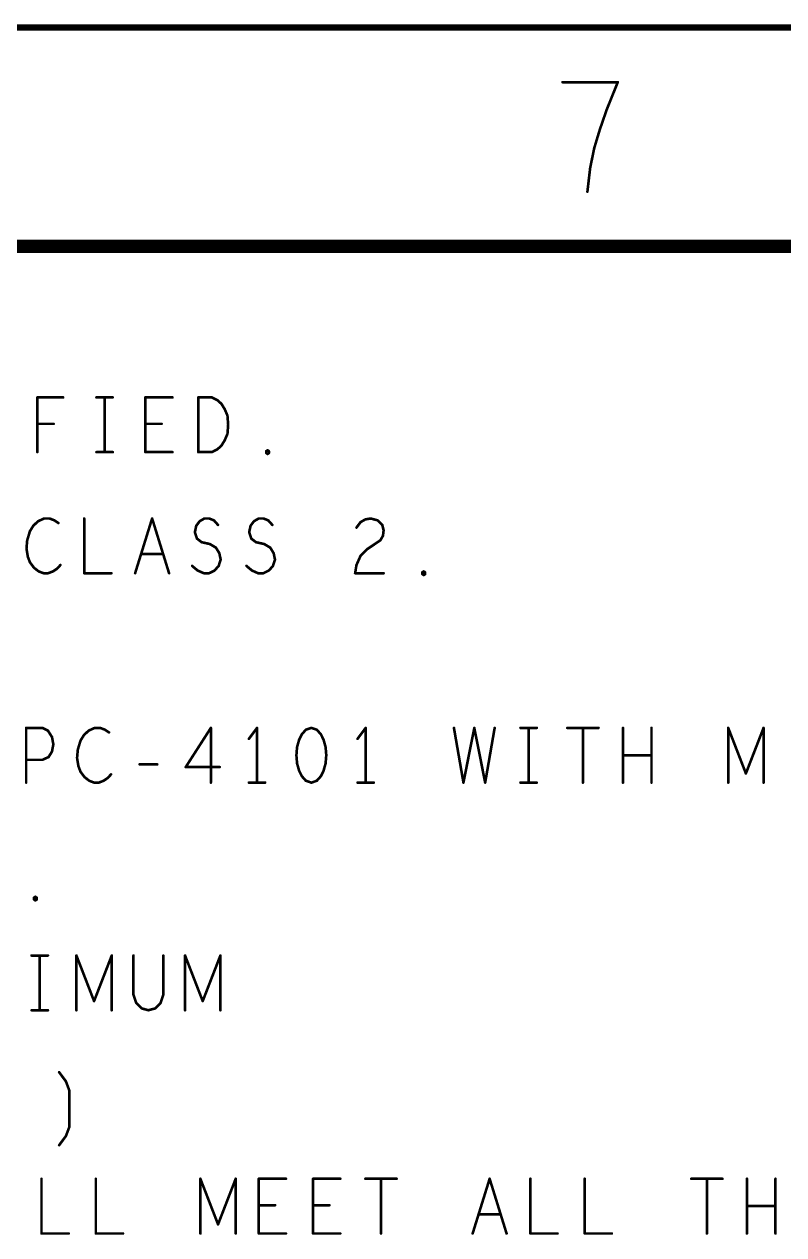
# Model space of a CAD drawing. Extents: x -18 to 16.1, y -6.6 to 15.5.
# Drawn here: x -12.867 to -11.133, y 12.695 to 15.46 of the extents above; entities that cross this region are included whole.
import ezdxf

# ---------------------------------------------------------------- set-up
doc = ezdxf.new("R2010")
doc.units = 0
doc.layers.get('0').update_dxf_attribs({"linetype": 'CONTINUOUS'})
doc.layers.add('FAB', color=13, linetype='CONTINUOUS')

# ---------------------------------------------------------------- blocks, each defined once
blk = doc.blocks.new('ROUND_1')
at = {"const_width": 0.003}
blk.add_lwpolyline([(-0.0015, 0, 1), (0.0015, 0, 1)], format="xyb", close=True, dxfattribs=at)

msp = doc.modelspace()

# ---------------------------------------------------------------- linework, layer by layer
at = {"layer": 'FAB'}
for points, const_width in [([(-17.9499, 15.4527), (16.0501, 15.4527)], 0.015), ([(-11.5119, 15.3277), (-11.6379, 15.3277)], 0.006), ([(-11.5371, 15.2652), (-11.5119, 15.3277)], 0.006), ([(-11.5529, 15.2194), (-11.5371, 15.2652)], 0.006), ([(-11.5655, 15.1777), (-11.5529, 15.2194)], 0.006), ([(-11.5749, 15.1319), (-11.5655, 15.1777)], 0.006), ([(-11.5812, 15.0777), (-11.5749, 15.1319)], 0.006), ([(15.0501, 14.9527), (-16.9499, 14.9527)], 0.03), ([(-12.8369, 14.4827), (-12.8369, 14.6077)], 0.006), ([(-12.8369, 14.6077), (-12.778, 14.6077)], 0.006), ([(-12.702, 14.6077), (-12.6648, 14.6077)], 0.006), ([(-12.6834, 14.6077), (-12.6834, 14.4827)], 0.006), ([(-12.5904, 14.4827), (-12.5904, 14.6077)], 0.006), ([(-12.5904, 14.6077), (-12.5284, 14.6077)], 0.006), ([(-12.4695, 14.4827), (-12.4695, 14.6077)], 0.006), ([(-12.4695, 14.6077), (-12.4385, 14.6077)], 0.006), ([(-12.4385, 14.6077), (-12.4261, 14.6015)], 0.006), ([(-12.4261, 14.6015), (-12.4168, 14.5932)], 0.006), ([(-12.4168, 14.5932), (-12.4091, 14.5807)], 0.006), ([(-12.4091, 14.5807), (-12.4029, 14.5661)], 0.006), ([(-12.7997, 14.5473), (-12.8369, 14.5473)], 0.006), ([(-12.5532, 14.5473), (-12.5904, 14.5473)], 0.006), ([(-12.4029, 14.5661), (-12.4013, 14.5452)], 0.006), ([(-12.4013, 14.5452), (-12.4029, 14.5244)], 0.006), ([(-12.4029, 14.5244), (-12.4091, 14.5098)], 0.006), ([(-12.4261, 14.489), (-12.4385, 14.4827)], 0.006), ([(-12.4168, 14.4973), (-12.4261, 14.489)], 0.006), ([(-12.4091, 14.5098), (-12.4168, 14.4973)], 0.006), ([(-12.702, 14.4827), (-12.6648, 14.4827)], 0.006), ([(-12.5284, 14.4827), (-12.5904, 14.4827)], 0.006), ([(-12.4385, 14.4827), (-12.4695, 14.4827)], 0.006), ([(-12.3145, 14.4848), (-12.3114, 14.4869)], 0.006), ([(-12.3145, 14.4807), (-12.3145, 14.4848)], 0.006), ([(-12.3114, 14.4786), (-12.3145, 14.4807)], 0.006), ([(-12.3114, 14.4869), (-12.3083, 14.4848)], 0.006), ([(-12.3083, 14.4807), (-12.3114, 14.4786)], 0.006), ([(-12.3083, 14.4848), (-12.3083, 14.4807)], 0.006), ([(-12.8353, 14.3248), (-12.8462, 14.3144)], 0.006), ([(-12.8214, 14.3311), (-12.8353, 14.3248)], 0.006), ([(-12.809, 14.3311), (-12.8214, 14.3311)], 0.006), ([(-12.7981, 14.3269), (-12.809, 14.3311)], 0.006), ([(-12.7888, 14.3207), (-12.7981, 14.3269)], 0.006), ([(-12.7299, 14.3311), (-12.7299, 14.2061)], 0.006), ([(-12.6137, 14.2061), (-12.5749, 14.3311)], 0.006), ([(-12.5749, 14.3311), (-12.5362, 14.2061)], 0.006), ([(-12.4742, 14.3144), (-12.4664, 14.3248)], 0.006), ([(-12.4664, 14.3248), (-12.4556, 14.3311)], 0.006), ([(-12.4556, 14.3311), (-12.4447, 14.3311)], 0.006), ([(-12.4447, 14.3311), (-12.4339, 14.3269)], 0.006), ([(-12.4339, 14.3269), (-12.4246, 14.3165)], 0.006), ([(-12.3502, 14.3144), (-12.3424, 14.3248)], 0.006), ([(-12.3424, 14.3248), (-12.3316, 14.3311)], 0.006), ([(-12.3316, 14.3311), (-12.3207, 14.3311)], 0.006), ([(-12.3207, 14.3311), (-12.3099, 14.3269)], 0.006), ([(-12.3099, 14.3269), (-12.3006, 14.3165)], 0.006), ([(-12.1084, 14.3103), (-12.0991, 14.3227)], 0.006), ([(-12.0991, 14.3227), (-12.0882, 14.329)], 0.006), ([(-12.0882, 14.329), (-12.0758, 14.3311)], 0.006), ([(-12.0758, 14.3311), (-12.0603, 14.3269)], 0.006), ([(-12.0603, 14.3269), (-12.0495, 14.3165)], 0.006), ([(-12.8539, 14.3019), (-12.8601, 14.2811)], 0.006), ([(-12.8462, 14.3144), (-12.8539, 14.3019)], 0.006), ([(-12.4773, 14.2998), (-12.4742, 14.3144)], 0.006), ([(-12.4726, 14.2852), (-12.4773, 14.2998)], 0.006), ([(-12.3533, 14.2998), (-12.3502, 14.3144)], 0.006), ([(-12.3486, 14.2852), (-12.3533, 14.2998)], 0.006), ([(-12.0495, 14.3165), (-12.0464, 14.304)], 0.006), ([(-12.0464, 14.304), (-12.0479, 14.2915)], 0.006), ([(-12.8601, 14.2811), (-12.8617, 14.2623)], 0.006), ([(-12.4618, 14.2769), (-12.4726, 14.2852)], 0.006), ([(-12.4432, 14.2728), (-12.4618, 14.2769)], 0.006), ([(-12.4292, 14.2644), (-12.4432, 14.2728)], 0.006), ([(-12.3378, 14.2769), (-12.3486, 14.2852)], 0.006), ([(-12.3192, 14.2728), (-12.3378, 14.2769)], 0.006), ([(-12.3052, 14.2644), (-12.3192, 14.2728)], 0.006), ([(-12.0541, 14.2811), (-12.0851, 14.2602)], 0.006), ([(-12.0479, 14.2915), (-12.0541, 14.2811)], 0.006), ([(-12.8617, 14.2623), (-12.8586, 14.2436)], 0.006), ([(-12.8586, 14.2436), (-12.8539, 14.2311)], 0.006), ([(-12.5501, 14.2498), (-12.5997, 14.2498)], 0.006), ([(-12.4215, 14.2519), (-12.4292, 14.2644)], 0.006), ([(-12.4184, 14.2373), (-12.4215, 14.2519)], 0.006), ([(-12.2975, 14.2519), (-12.3052, 14.2644)], 0.006), ([(-12.2944, 14.2373), (-12.2975, 14.2519)], 0.006), ([(-12.0991, 14.2457), (-12.1084, 14.2248)], 0.006), ([(-12.0851, 14.2602), (-12.0991, 14.2457)], 0.006), ([(-12.8539, 14.2311), (-12.8446, 14.2186)], 0.006), ([(-12.8446, 14.2186), (-12.8338, 14.2102)], 0.006), ([(-12.8012, 14.2102), (-12.7919, 14.2165)], 0.006), ([(-12.7919, 14.2165), (-12.7842, 14.2248)], 0.006), ([(-12.4835, 14.2227), (-12.4711, 14.2123)], 0.006), ([(-12.4711, 14.2123), (-12.4571, 14.2061)], 0.006), ([(-12.4447, 14.2061), (-12.4323, 14.2123)], 0.006), ([(-12.4323, 14.2123), (-12.423, 14.2227)], 0.006), ([(-12.423, 14.2227), (-12.4184, 14.2373)], 0.006), ([(-12.3595, 14.2227), (-12.3471, 14.2123)], 0.006), ([(-12.3471, 14.2123), (-12.3331, 14.2061)], 0.006), ([(-12.3207, 14.2061), (-12.3083, 14.2123)], 0.006), ([(-12.3083, 14.2123), (-12.299, 14.2227)], 0.006), ([(-12.299, 14.2227), (-12.2944, 14.2373)], 0.006), ([(-12.1084, 14.2248), (-12.1115, 14.2061)], 0.006), ([(-12.8338, 14.2102), (-12.8229, 14.2061)], 0.006), ([(-12.8229, 14.2061), (-12.8121, 14.2061)], 0.006), ([(-12.8121, 14.2061), (-12.8012, 14.2102)], 0.006), ([(-12.7299, 14.2061), (-12.6679, 14.2061)], 0.006), ([(-12.4571, 14.2061), (-12.4447, 14.2061)], 0.006), ([(-12.3331, 14.2061), (-12.3207, 14.2061)], 0.006), ([(-12.1115, 14.2061), (-12.0464, 14.2061)], 0.006), ([(-11.958, 14.2082), (-11.9549, 14.2102)], 0.006), ([(-11.958, 14.204), (-11.958, 14.2082)], 0.006), ([(-11.9549, 14.2019), (-11.958, 14.204)], 0.006), ([(-11.9549, 14.2102), (-11.9518, 14.2082)], 0.006), ([(-11.9518, 14.204), (-11.9549, 14.2019)], 0.006), ([(-11.9518, 14.2082), (-11.9518, 14.204)], 0.006), ([(-12.8624, 13.7277), (-12.8624, 13.8527)], 0.006), ([(-12.8624, 13.8527), (-12.8252, 13.8527)], 0.006), ([(-12.8252, 13.8527), (-12.8128, 13.8465)], 0.006), ([(-12.7059, 13.8527), (-12.7198, 13.8465)], 0.006), ([(-12.6935, 13.8527), (-12.7059, 13.8527)], 0.006), ([(-12.6826, 13.8486), (-12.6935, 13.8527)], 0.006), ([(-12.4408, 13.8527), (-12.4982, 13.7632)], 0.006), ([(-12.4408, 13.7277), (-12.4408, 13.8527)], 0.006), ([(-12.3354, 13.8527), (-12.354, 13.8277)], 0.006), ([(-12.3354, 13.7277), (-12.3354, 13.8527)], 0.006), ([(-12.2114, 13.8527), (-12.2238, 13.8486)], 0.006), ([(-12.199, 13.8486), (-12.2114, 13.8527)], 0.006), ([(-12.0874, 13.8527), (-12.106, 13.8277)], 0.006), ([(-12.0874, 13.7277), (-12.0874, 13.8527)], 0.006), ([(-11.8859, 13.8527), (-11.8642, 13.7277)], 0.006), ([(-11.8642, 13.7277), (-11.8394, 13.8527)], 0.006), ([(-11.8394, 13.8527), (-11.8146, 13.7277)], 0.006), ([(-11.8146, 13.7277), (-11.7929, 13.8527)], 0.006), ([(-11.734, 13.8527), (-11.6968, 13.8527)], 0.006), ([(-11.7154, 13.8527), (-11.7154, 13.7277)], 0.006), ([(-11.6271, 13.8527), (-11.5558, 13.8527)], 0.006), ([(-11.5914, 13.8527), (-11.5914, 13.7277)], 0.006), ([(-11.5, 13.7277), (-11.5, 13.8527)], 0.006), ([(-11.4349, 13.8527), (-11.4349, 13.7277)], 0.006), ([(-11.2597, 13.7277), (-11.2597, 13.8527)], 0.006), ([(-11.2597, 13.8527), (-11.2194, 13.7486)], 0.006), ([(-11.2194, 13.7486), (-11.1791, 13.8527)], 0.006), ([(-11.1791, 13.8527), (-11.1791, 13.7277)], 0.006), ([(-12.8128, 13.8465), (-12.8035, 13.8319)], 0.006), ([(-12.8035, 13.8319), (-12.8004, 13.8152)], 0.006), ([(-12.7307, 13.8361), (-12.7384, 13.8236)], 0.006), ([(-12.7198, 13.8465), (-12.7307, 13.8361)], 0.006), ([(-12.6733, 13.8423), (-12.6826, 13.8486)], 0.006), ([(-12.2393, 13.8257), (-12.244, 13.809)], 0.006), ([(-12.2331, 13.8382), (-12.2393, 13.8257)], 0.006), ([(-12.2238, 13.8486), (-12.2331, 13.8382)], 0.006), ([(-12.1897, 13.8382), (-12.199, 13.8486)], 0.006), ([(-12.1835, 13.8257), (-12.1897, 13.8382)], 0.006), ([(-12.1789, 13.809), (-12.1835, 13.8257)], 0.006), ([(-12.8035, 13.7986), (-12.8113, 13.7861)], 0.006), ([(-12.8004, 13.8152), (-12.8035, 13.7986)], 0.006), ([(-12.7446, 13.8027), (-12.7462, 13.784)], 0.006), ([(-12.7384, 13.8236), (-12.7446, 13.8027)], 0.006), ([(-12.244, 13.809), (-12.2455, 13.7902)], 0.006), ([(-12.1773, 13.7902), (-12.1789, 13.809)], 0.006), ([(-12.8252, 13.7798), (-12.8624, 13.7798)], 0.006), ([(-12.8113, 13.7861), (-12.8252, 13.7798)], 0.006), ([(-12.7462, 13.784), (-12.7431, 13.7652)], 0.006), ([(-12.6036, 13.7694), (-12.5633, 13.7694)], 0.006), ([(-12.2455, 13.7902), (-12.244, 13.7715)], 0.006), ([(-12.244, 13.7715), (-12.2393, 13.7548)], 0.006), ([(-12.1835, 13.7548), (-12.1789, 13.7715)], 0.006), ([(-12.1789, 13.7715), (-12.1773, 13.7902)], 0.006), ([(-11.4349, 13.7902), (-11.5, 13.7902)], 0.006), ([(-12.7431, 13.7652), (-12.7384, 13.7527)], 0.006), ([(-12.7384, 13.7527), (-12.7291, 13.7402)], 0.006), ([(-12.6764, 13.7382), (-12.6687, 13.7465)], 0.006), ([(-12.4982, 13.7632), (-12.4207, 13.7632)], 0.006), ([(-12.2393, 13.7548), (-12.2331, 13.7423)], 0.006), ([(-12.2331, 13.7423), (-12.2238, 13.7319)], 0.006), ([(-12.199, 13.7319), (-12.1897, 13.7423)], 0.006), ([(-12.1897, 13.7423), (-12.1835, 13.7548)], 0.006), ([(-12.7291, 13.7402), (-12.7183, 13.7319)], 0.006), ([(-12.7183, 13.7319), (-12.7074, 13.7277)], 0.006), ([(-12.7074, 13.7277), (-12.6966, 13.7277)], 0.006), ([(-12.6966, 13.7277), (-12.6857, 13.7319)], 0.006), ([(-12.6857, 13.7319), (-12.6764, 13.7382)], 0.006), ([(-12.354, 13.7277), (-12.3168, 13.7277)], 0.006), ([(-12.2238, 13.7319), (-12.2114, 13.7277)], 0.006), ([(-12.2114, 13.7277), (-12.199, 13.7319)], 0.006), ([(-12.106, 13.7277), (-12.0688, 13.7277)], 0.006), ([(-11.734, 13.7277), (-11.6968, 13.7277)], 0.006), ([(-12.8445, 13.4648), (-12.8414, 13.4669)], 0.006), ([(-12.8414, 13.4669), (-12.8383, 13.4648)], 0.006), ([(-12.8445, 13.4607), (-12.8445, 13.4648)], 0.006), ([(-12.8414, 13.4586), (-12.8445, 13.4607)], 0.006), ([(-12.8383, 13.4607), (-12.8414, 13.4586)], 0.006), ([(-12.8383, 13.4648), (-12.8383, 13.4607)], 0.006), ([(-12.85, 13.3327), (-12.8128, 13.3327)], 0.006), ([(-12.8314, 13.3327), (-12.8314, 13.2077)], 0.006), ([(-12.7477, 13.2077), (-12.7477, 13.3327)], 0.006), ([(-12.7477, 13.3327), (-12.7074, 13.2286)], 0.006), ([(-12.7074, 13.2286), (-12.6671, 13.3327)], 0.006), ([(-12.6671, 13.3327), (-12.6671, 13.2077)], 0.006), ([(-12.6175, 13.3327), (-12.6175, 13.2432)], 0.006), ([(-12.5493, 13.2432), (-12.5493, 13.3327)], 0.006), ([(-12.4997, 13.2077), (-12.4997, 13.3327)], 0.006), ([(-12.4997, 13.3327), (-12.4594, 13.2286)], 0.006), ([(-12.4594, 13.2286), (-12.4191, 13.3327)], 0.006), ([(-12.4191, 13.3327), (-12.4191, 13.2077)], 0.006), ([(-12.6175, 13.2432), (-12.6113, 13.2244)], 0.006), ([(-12.6113, 13.2244), (-12.5989, 13.2119)], 0.006), ([(-12.5679, 13.2119), (-12.5555, 13.2244)], 0.006), ([(-12.5555, 13.2244), (-12.5493, 13.2432)], 0.006), ([(-12.85, 13.2077), (-12.8128, 13.2077)], 0.006), ([(-12.5989, 13.2119), (-12.5834, 13.2077)], 0.006), ([(-12.5834, 13.2077), (-12.5679, 13.2119)], 0.006), ([(-12.7717, 13.0453), (-12.7872, 13.0661)], 0.006), ([(-12.7639, 13.0244), (-12.7717, 13.0453)], 0.006), ([(-12.7639, 12.9411), (-12.7639, 13.0244)], 0.006), ([(-12.7717, 12.9203), (-12.7639, 12.9411)], 0.006), ([(-12.7872, 12.8994), (-12.7717, 12.9203)], 0.006), ([(-12.8274, 12.8227), (-12.8274, 12.6977)], 0.006), ([(-12.7034, 12.8227), (-12.7034, 12.6977)], 0.006), ([(-12.4647, 12.6977), (-12.4647, 12.8227)], 0.006), ([(-12.4647, 12.8227), (-12.4244, 12.7186)], 0.006), ([(-12.4244, 12.7186), (-12.3841, 12.8227)], 0.006), ([(-12.3841, 12.8227), (-12.3841, 12.6977)], 0.006), ([(-12.3314, 12.6977), (-12.3314, 12.8227)], 0.006), ([(-12.3314, 12.8227), (-12.2694, 12.8227)], 0.006), ([(-12.2074, 12.6977), (-12.2074, 12.8227)], 0.006), ([(-12.2074, 12.8227), (-12.1454, 12.8227)], 0.006), ([(-12.0881, 12.8227), (-12.0168, 12.8227)], 0.006), ([(-12.0524, 12.8227), (-12.0524, 12.6977)], 0.006), ([(-11.8432, 12.6977), (-11.8044, 12.8227)], 0.006), ([(-11.8044, 12.8227), (-11.7657, 12.6977)], 0.006), ([(-11.7114, 12.8227), (-11.7114, 12.6977)], 0.006), ([(-11.5874, 12.8227), (-11.5874, 12.6977)], 0.006), ([(-11.3441, 12.8227), (-11.2728, 12.8227)], 0.006), ([(-11.3084, 12.8227), (-11.3084, 12.6977)], 0.006), ([(-11.217, 12.6977), (-11.217, 12.8227)], 0.006), ([(-11.1519, 12.8227), (-11.1519, 12.6977)], 0.006), ([(-12.2942, 12.7623), (-12.3314, 12.7623)], 0.006), ([(-12.1702, 12.7623), (-12.2074, 12.7623)], 0.006), ([(-11.1519, 12.7602), (-11.217, 12.7602)], 0.006), ([(-11.7796, 12.7415), (-11.8292, 12.7415)], 0.006), ([(-12.8274, 12.6977), (-12.7654, 12.6977)], 0.006), ([(-12.7034, 12.6977), (-12.6414, 12.6977)], 0.006), ([(-12.2694, 12.6977), (-12.3314, 12.6977)], 0.006), ([(-12.1454, 12.6977), (-12.2074, 12.6977)], 0.006), ([(-11.7114, 12.6977), (-11.6494, 12.6977)], 0.006), ([(-11.5874, 12.6977), (-11.5254, 12.6977)], 0.006)]:
    msp.add_lwpolyline(points, dxfattribs=dict(at, const_width=const_width))

# ---------------------------------------------------------------- block references
for p in [(-11.6379, 15.3277), (-11.5119, 15.3277), (-11.5119, 15.3277), (-11.5371, 15.2652), (-11.5371, 15.2652), (-11.5529, 15.2194), (-11.5529, 15.2194), (-11.5655, 15.1777), (-11.5655, 15.1777), (-11.5749, 15.1319), (-11.5749, 15.1319), (-11.5812, 15.0777), (-12.8369, 14.6077), (-12.8369, 14.6077), (-12.778, 14.6077), (-12.702, 14.6077), (-12.6834, 14.6077), (-12.6648, 14.6077), (-12.5904, 14.6077), (-12.5904, 14.6077), (-12.5284, 14.6077), (-12.4695, 14.6077), (-12.4695, 14.6077), (-12.4385, 14.6077), (-12.4385, 14.6077), (-12.4261, 14.6015), (-12.4261, 14.6015), (-12.4168, 14.5932), (-12.4168, 14.5932), (-12.4091, 14.5807), (-12.4091, 14.5807), (-12.8369, 14.5473), (-12.7997, 14.5473), (-12.5904, 14.5473), (-12.5532, 14.5473), (-12.4029, 14.5661), (-12.4029, 14.5661), (-12.4013, 14.5452), (-12.4013, 14.5452), (-12.4029, 14.5244), (-12.4029, 14.5244), (-12.4261, 14.489), (-12.4261, 14.489), (-12.4168, 14.4973), (-12.4168, 14.4973), (-12.4091, 14.5098), (-12.4091, 14.5098), (-12.8369, 14.4827), (-12.702, 14.4827), (-12.6834, 14.4827), (-12.6648, 14.4827), (-12.5904, 14.4827), (-12.5904, 14.4827), (-12.5284, 14.4827), (-12.4695, 14.4827), (-12.4695, 14.4827), (-12.4385, 14.4827), (-12.4385, 14.4827), (-12.3145, 14.4848), (-12.3145, 14.4848), (-12.3145, 14.4807), (-12.3145, 14.4807), (-12.3114, 14.4869), (-12.3114, 14.4869), (-12.3114, 14.4786), (-12.3114, 14.4786), (-12.3083, 14.4848), (-12.3083, 14.4848), (-12.3083, 14.4807), (-12.3083, 14.4807), (-12.8353, 14.3248), (-12.8353, 14.3248), (-12.8214, 14.3311), (-12.8214, 14.3311), (-12.809, 14.3311), (-12.809, 14.3311), (-12.7981, 14.3269), (-12.7981, 14.3269), (-12.7299, 14.3311), (-12.5749, 14.3311), (-12.5749, 14.3311), (-12.4664, 14.3248), (-12.4664, 14.3248), (-12.4556, 14.3311), (-12.4556, 14.3311), (-12.4447, 14.3311), (-12.4447, 14.3311), (-12.4339, 14.3269), (-12.4339, 14.3269), (-12.3424, 14.3248), (-12.3424, 14.3248), (-12.3316, 14.3311), (-12.3316, 14.3311), (-12.3207, 14.3311), (-12.3207, 14.3311), (-12.3099, 14.3269), (-12.3099, 14.3269), (-12.0991, 14.3227), (-12.0991, 14.3227), (-12.0882, 14.329), (-12.0882, 14.329), (-12.0758, 14.3311), (-12.0758, 14.3311), (-12.0603, 14.3269), (-12.0603, 14.3269), (-12.8539, 14.3019), (-12.8539, 14.3019), (-12.8462, 14.3144), (-12.8462, 14.3144), (-12.7888, 14.3207), (-12.4773, 14.2998), (-12.4773, 14.2998), (-12.4742, 14.3144), (-12.4742, 14.3144), (-12.4246, 14.3165), (-12.3533, 14.2998), (-12.3533, 14.2998), (-12.3502, 14.3144), (-12.3502, 14.3144), (-12.3006, 14.3165), (-12.1084, 14.3103), (-12.0495, 14.3165), (-12.0495, 14.3165), (-12.0464, 14.304), (-12.0464, 14.304), (-12.8601, 14.2811), (-12.8601, 14.2811), (-12.4726, 14.2852), (-12.4726, 14.2852), (-12.4618, 14.2769), (-12.4618, 14.2769), (-12.4432, 14.2728), (-12.4432, 14.2728), (-12.3486, 14.2852), (-12.3486, 14.2852), (-12.3378, 14.2769), (-12.3378, 14.2769), (-12.3192, 14.2728), (-12.3192, 14.2728), (-12.0541, 14.2811), (-12.0541, 14.2811), (-12.0479, 14.2915), (-12.0479, 14.2915), (-12.8617, 14.2623), (-12.8617, 14.2623), (-12.8586, 14.2436), (-12.8586, 14.2436), (-12.5997, 14.2498), (-12.5501, 14.2498), (-12.4292, 14.2644), (-12.4292, 14.2644), (-12.4215, 14.2519), (-12.4215, 14.2519), (-12.3052, 14.2644), (-12.3052, 14.2644), (-12.2975, 14.2519), (-12.2975, 14.2519), (-12.0991, 14.2457), (-12.0991, 14.2457), (-12.0851, 14.2602), (-12.0851, 14.2602), (-12.8539, 14.2311), (-12.8539, 14.2311), (-12.8446, 14.2186), (-12.8446, 14.2186), (-12.7919, 14.2165), (-12.7919, 14.2165), (-12.7842, 14.2248), (-12.4835, 14.2227), (-12.4711, 14.2123), (-12.4711, 14.2123), (-12.4323, 14.2123), (-12.4323, 14.2123), (-12.423, 14.2227), (-12.423, 14.2227), (-12.4184, 14.2373), (-12.4184, 14.2373), (-12.3595, 14.2227), (-12.3471, 14.2123), (-12.3471, 14.2123), (-12.3083, 14.2123), (-12.3083, 14.2123), (-12.299, 14.2227), (-12.299, 14.2227), (-12.2944, 14.2373), (-12.2944, 14.2373), (-12.1084, 14.2248), (-12.1084, 14.2248), (-12.8338, 14.2102), (-12.8338, 14.2102), (-12.8229, 14.2061), (-12.8229, 14.2061), (-12.8121, 14.2061), (-12.8121, 14.2061), (-12.8012, 14.2102), (-12.8012, 14.2102), (-12.7299, 14.2061), (-12.7299, 14.2061), (-12.6679, 14.2061), (-12.6137, 14.2061), (-12.5362, 14.2061), (-12.4571, 14.2061), (-12.4571, 14.2061), (-12.4447, 14.2061), (-12.4447, 14.2061), (-12.3331, 14.2061), (-12.3331, 14.2061), (-12.3207, 14.2061), (-12.3207, 14.2061), (-12.1115, 14.2061), (-12.1115, 14.2061), (-12.0464, 14.2061), (-11.958, 14.2082), (-11.958, 14.2082), (-11.958, 14.204), (-11.958, 14.204), (-11.9549, 14.2102), (-11.9549, 14.2102), (-11.9549, 14.2019), (-11.9549, 14.2019), (-11.9518, 14.2082), (-11.9518, 14.2082), (-11.9518, 14.204), (-11.9518, 14.204), (-12.8624, 13.8527), (-12.8624, 13.8527), (-12.8252, 13.8527), (-12.8252, 13.8527), (-12.7059, 13.8527), (-12.7059, 13.8527), (-12.6935, 13.8527), (-12.6935, 13.8527), (-12.4408, 13.8527), (-12.4408, 13.8527), (-12.3354, 13.8527), (-12.3354, 13.8527), (-12.2114, 13.8527), (-12.2114, 13.8527), (-12.0874, 13.8527), (-12.0874, 13.8527), (-11.8859, 13.8527), (-11.8394, 13.8527), (-11.8394, 13.8527), (-11.7929, 13.8527), (-11.734, 13.8527), (-11.7154, 13.8527), (-11.6968, 13.8527), (-11.6271, 13.8527), (-11.5914, 13.8527), (-11.5558, 13.8527), (-11.5, 13.8527), (-11.4349, 13.8527), (-11.2597, 13.8527), (-11.2597, 13.8527), (-11.1791, 13.8527), (-11.1791, 13.8527), (-12.8128, 13.8465), (-12.8128, 13.8465), (-12.8035, 13.8319), (-12.8035, 13.8319), (-12.7307, 13.8361), (-12.7307, 13.8361), (-12.7198, 13.8465), (-12.7198, 13.8465), (-12.6826, 13.8486), (-12.6826, 13.8486), (-12.6733, 13.8423), (-12.354, 13.8277), (-12.2393, 13.8257), (-12.2393, 13.8257), (-12.2331, 13.8382), (-12.2331, 13.8382), (-12.2238, 13.8486), (-12.2238, 13.8486), (-12.199, 13.8486), (-12.199, 13.8486), (-12.1897, 13.8382), (-12.1897, 13.8382), (-12.1835, 13.8257), (-12.1835, 13.8257), (-12.106, 13.8277), (-12.8035, 13.7986), (-12.8035, 13.7986), (-12.8004, 13.8152), (-12.8004, 13.8152), (-12.7446, 13.8027), (-12.7446, 13.8027), (-12.7384, 13.8236), (-12.7384, 13.8236), (-12.244, 13.809), (-12.244, 13.809), (-12.1789, 13.809), (-12.1789, 13.809), (-12.8624, 13.7798), (-12.8252, 13.7798), (-12.8252, 13.7798), (-12.8113, 13.7861), (-12.8113, 13.7861), (-12.7462, 13.784), (-12.7462, 13.784), (-12.6036, 13.7694), (-12.5633, 13.7694), (-12.2455, 13.7902), (-12.2455, 13.7902), (-12.244, 13.7715), (-12.244, 13.7715), (-12.1789, 13.7715), (-12.1789, 13.7715), (-12.1773, 13.7902), (-12.1773, 13.7902), (-11.5, 13.7902), (-11.4349, 13.7902), (-12.7431, 13.7652), (-12.7431, 13.7652), (-12.7384, 13.7527), (-12.7384, 13.7527), (-12.6687, 13.7465), (-12.4982, 13.7632), (-12.4982, 13.7632), (-12.4207, 13.7632), (-12.2393, 13.7548), (-12.2393, 13.7548), (-12.2331, 13.7423), (-12.2331, 13.7423), (-12.1897, 13.7423), (-12.1897, 13.7423), (-12.1835, 13.7548), (-12.1835, 13.7548), (-11.2194, 13.7486), (-11.2194, 13.7486), (-12.8624, 13.7277), (-12.7291, 13.7402), (-12.7291, 13.7402), (-12.7183, 13.7319), (-12.7183, 13.7319), (-12.7074, 13.7277), (-12.7074, 13.7277), (-12.6966, 13.7277), (-12.6966, 13.7277), (-12.6857, 13.7319), (-12.6857, 13.7319), (-12.6764, 13.7382), (-12.6764, 13.7382), (-12.4408, 13.7277), (-12.354, 13.7277), (-12.3354, 13.7277), (-12.3168, 13.7277), (-12.2238, 13.7319), (-12.2238, 13.7319), (-12.2114, 13.7277), (-12.2114, 13.7277), (-12.199, 13.7319), (-12.199, 13.7319), (-12.106, 13.7277), (-12.0874, 13.7277), (-12.0688, 13.7277), (-11.8642, 13.7277), (-11.8642, 13.7277), (-11.8146, 13.7277), (-11.8146, 13.7277), (-11.734, 13.7277), (-11.7154, 13.7277), (-11.6968, 13.7277), (-11.5914, 13.7277), (-11.5, 13.7277), (-11.4349, 13.7277), (-11.2597, 13.7277), (-11.1791, 13.7277), (-12.8414, 13.4669), (-12.8414, 13.4669), (-12.8445, 13.4648), (-12.8445, 13.4648), (-12.8445, 13.4607), (-12.8445, 13.4607), (-12.8414, 13.4586), (-12.8414, 13.4586), (-12.8383, 13.4648), (-12.8383, 13.4648), (-12.8383, 13.4607), (-12.8383, 13.4607), (-12.85, 13.3327), (-12.8314, 13.3327), (-12.8128, 13.3327), (-12.7477, 13.3327), (-12.7477, 13.3327), (-12.6671, 13.3327), (-12.6671, 13.3327), (-12.6175, 13.3327), (-12.5493, 13.3327), (-12.4997, 13.3327), (-12.4997, 13.3327), (-12.4191, 13.3327), (-12.4191, 13.3327), (-12.7074, 13.2286), (-12.7074, 13.2286), (-12.6175, 13.2432), (-12.6175, 13.2432), (-12.6113, 13.2244), (-12.6113, 13.2244), (-12.5555, 13.2244), (-12.5555, 13.2244), (-12.5493, 13.2432), (-12.5493, 13.2432), (-12.4594, 13.2286), (-12.4594, 13.2286), (-12.85, 13.2077), (-12.8314, 13.2077), (-12.8128, 13.2077), (-12.7477, 13.2077), (-12.6671, 13.2077), (-12.5989, 13.2119), (-12.5989, 13.2119), (-12.5834, 13.2077), (-12.5834, 13.2077), (-12.5679, 13.2119), (-12.5679, 13.2119), (-12.4997, 13.2077), (-12.4191, 13.2077), (-12.7872, 13.0661), (-12.7717, 13.0453), (-12.7717, 13.0453), (-12.7639, 13.0244), (-12.7639, 13.0244), (-12.7639, 12.9411), (-12.7639, 12.9411), (-12.7717, 12.9203), (-12.7717, 12.9203), (-12.7872, 12.8994), (-12.8274, 12.8227), (-12.7034, 12.8227), (-12.4647, 12.8227), (-12.4647, 12.8227), (-12.3841, 12.8227), (-12.3841, 12.8227), (-12.3314, 12.8227), (-12.3314, 12.8227), (-12.2694, 12.8227), (-12.2074, 12.8227), (-12.2074, 12.8227), (-12.1454, 12.8227), (-12.0881, 12.8227), (-12.0524, 12.8227), (-12.0168, 12.8227), (-11.8044, 12.8227), (-11.8044, 12.8227), (-11.7114, 12.8227), (-11.5874, 12.8227), (-11.3441, 12.8227), (-11.3084, 12.8227), (-11.2728, 12.8227), (-11.217, 12.8227), (-11.1519, 12.8227), (-12.3314, 12.7623), (-12.2942, 12.7623), (-12.2074, 12.7623), (-12.1702, 12.7623), (-11.217, 12.7602), (-11.1519, 12.7602), (-12.4244, 12.7186), (-12.4244, 12.7186), (-11.8292, 12.7415), (-11.7796, 12.7415), (-12.8274, 12.6977), (-12.8274, 12.6977), (-12.7654, 12.6977), (-12.7034, 12.6977), (-12.7034, 12.6977), (-12.6414, 12.6977), (-12.4647, 12.6977), (-12.3841, 12.6977), (-12.3314, 12.6977), (-12.3314, 12.6977), (-12.2694, 12.6977), (-12.2074, 12.6977), (-12.2074, 12.6977), (-12.1454, 12.6977), (-12.0524, 12.6977), (-11.8432, 12.6977), (-11.7657, 12.6977), (-11.7114, 12.6977), (-11.7114, 12.6977), (-11.6494, 12.6977), (-11.5874, 12.6977), (-11.5874, 12.6977), (-11.5254, 12.6977), (-11.3084, 12.6977), (-11.217, 12.6977), (-11.1519, 12.6977)]:
    msp.add_blockref('ROUND_1', p, dxfattribs=at)

doc.saveas('drawing.dxf')
